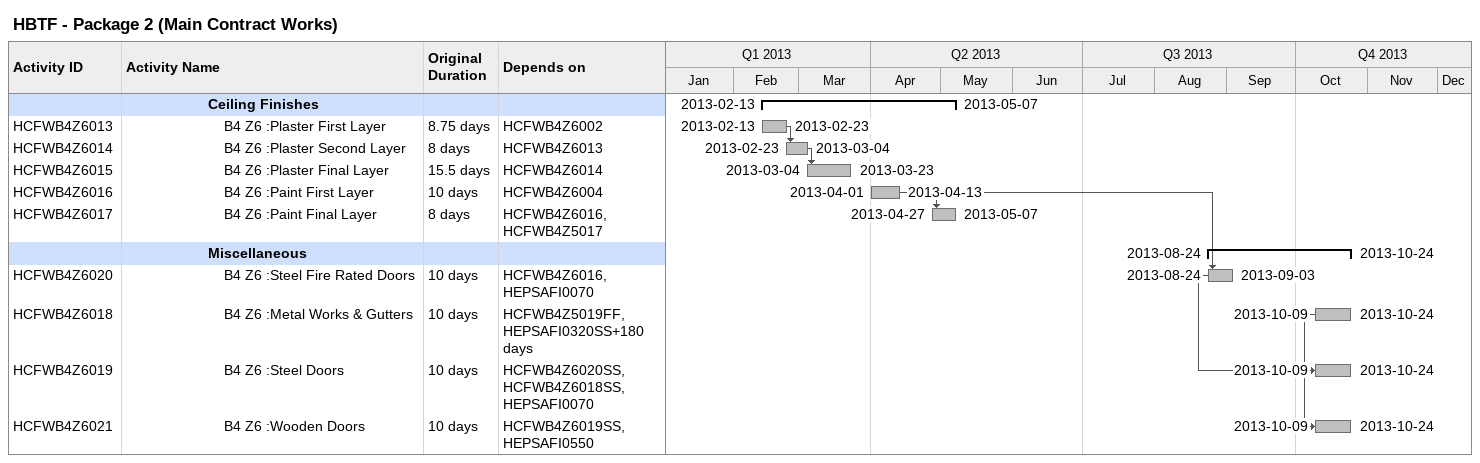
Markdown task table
HBTF - Package 2 (Main Contract Works)

| ID | Level | Task | Original duration | Start | Finish | Predecessors |
|---|---|---|---|---|---|---|
|  | 6 | **Ceiling Finishes** |  | 2013-02-13 | 2013-05-07 |  |
| HCFWB4Z6013 | 7 | B4 Z6 :Plaster First Layer | 8.75d | 2013-02-13 | 2013-02-23 | HCFWB4Z6002 |
| HCFWB4Z6014 | 7 | B4 Z6 :Plaster Second Layer | 8d | 2013-02-23 | 2013-03-04 | HCFWB4Z6013 |
| HCFWB4Z6015 | 7 | B4 Z6 :Plaster Final Layer | 15.5d | 2013-03-04 | 2013-03-23 | HCFWB4Z6014 |
| HCFWB4Z6016 | 7 | B4 Z6 :Paint First Layer | 10d | 2013-04-01 | 2013-04-13 | HCFWB4Z6004 |
| HCFWB4Z6017 | 7 | B4 Z6 :Paint Final Layer | 8d | 2013-04-27 | 2013-05-07 | HCFWB4Z6016, HCFWB4Z5017 |
|  | 6 | **Miscellaneous** |  | 2013-08-24 | 2013-10-24 |  |
| HCFWB4Z6020 | 7 | B4 Z6 :Steel Fire Rated Doors | 10d | 2013-08-24 | 2013-09-03 | HCFWB4Z6016, HEPSAFI0070 |
| HCFWB4Z6018 | 7 | B4 Z6 :Metal Works & Gutters | 10d | 2013-10-09 | 2013-10-24 | HCFWB4Z5019FF, HEPSAFI0320SS+180d |
| HCFWB4Z6019 | 7 | B4 Z6 :Steel Doors | 10d | 2013-10-09 | 2013-10-24 | HCFWB4Z6020SS, HCFWB4Z6018SS, HEPSAFI0070 |
| HCFWB4Z6021 | 7 | B4 Z6 :Wooden Doors | 10d | 2013-10-09 | 2013-10-24 | HCFWB4Z6019SS, HEPSAFI0550 |
